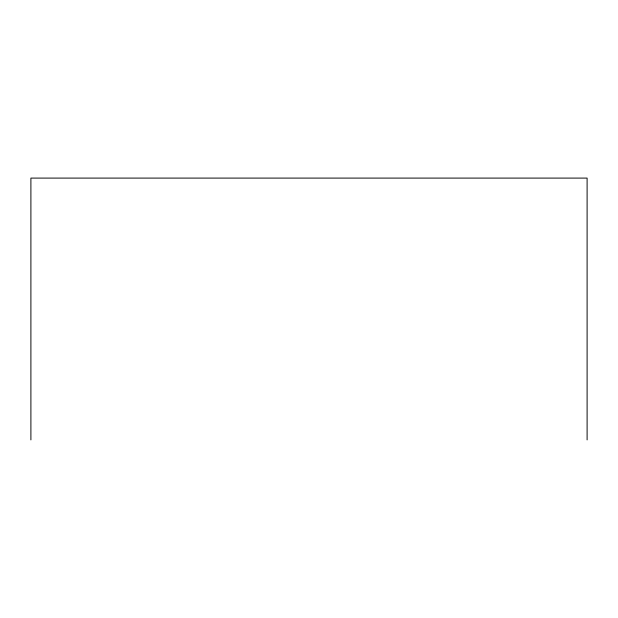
<?xml version="1.0" encoding="UTF-8"?>
<svg xmlns="http://www.w3.org/2000/svg" width="618" height="618" viewBox="0 0 618 618"><rect width="100%" height="100%" fill="white"/><g stroke="black" fill="none" stroke-linecap="round" stroke-linejoin="round"><path stroke-width="0.93" d="M587.1 439.908L587.1 178.092L30.9 178.092L30.9 439.908"/></g></svg>
